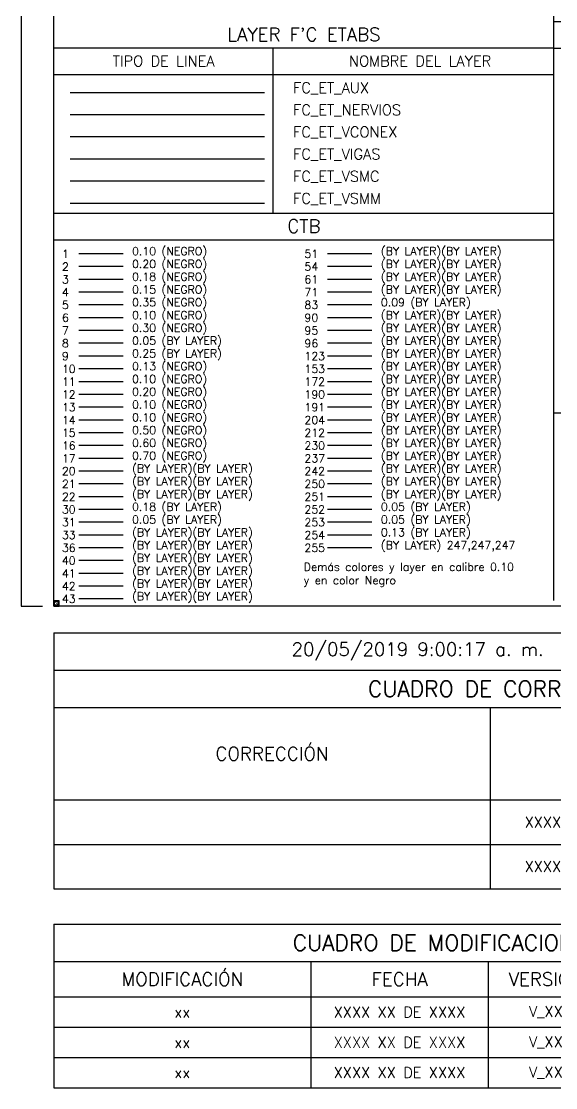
# Model space of a CAD drawing. Header units: millimetres. Extents: x -0.7 to 82.3, y -14.8 to 42.8.
# Drawn here: x -0.61 to 9.41, y -9.03 to 10.96 of the extents above; entities that cross this region are included whole.
import ezdxf
from ezdxf import colors
from ezdxf.entities.mleader import LeaderData, LeaderLine
from ezdxf.math import Vec2, Vec3

# ---------------------------------------------------------------- set-up
doc = ezdxf.new("R2010")
doc.units = ezdxf.units.MM
doc.header["$LTSCALE"] = 0.01
doc.header["$PDMODE"] = 3
for name, color, linetype in [('FC_BORDES', 4, 'Continuous'), ('FC_COTAS', 1, 'Continuous'), ('FC_COTAS EJES', 1, 'Continuous'), ('FC_ET_AUX', 5, 'Continuous'), ('FC_ET_NERVIOS', 1, 'Continuous'), ('FC_ET_VCONEX', 1, 'Continuous'), ('FC_ET_VIGAS', 140, 'Continuous'), ('FC_ET_VSMC', 6, 'Continuous'), ('FC_ET_VSMM', 3, 'Continuous'), ('FC_R-140', 2, 'Continuous'), ('FC_R-80', 11, 'Continuous')]:
    doc.layers.add(name, color=color, linetype=linetype)
doc.layers.add('FC_TEXTO NO IMPRIMIR', color=252, linetype='Continuous', plot=False)
doc.styles.add('FC_TEXT1', font='romans.shx')
doc.dimstyles.new('FC_COTAS', dxfattribs={"dimtxt": 0.0015, "dimasz": 0.001, "dimexe": 0, "dimexo": 0, "dimgap": 0.001, "dimtad": 1, "dimtih": 1, "dimtoh": 1, "dimzin": 0, "dimdsep": 46, "dimtxsty": 'FC_TEXT1', "dimblk": 'DOT', "dimcen": 0.09, "dimclrd": 256, "dimclre": 256, "dimclrt": 256, "dimadec": 0, "dimazin": 0, "dimtfac": 1, "dimtix": 1, "dimtmove": 2, "dimatfit": 3, "dimfxl": 1.002, "dimtolj": 1, "dimtzin": 0, "dimlwd": -1, "dimarcsym": 0})
doc.dimstyles.new('FC_COTAS EJES', dxfattribs={"dimtxt": 0.002, "dimasz": 0.0015, "dimexe": 0, "dimexo": 0, "dimgap": 0.001, "dimtad": 1, "dimtih": 1, "dimtoh": 1, "dimzin": 0, "dimdsep": 46, "dimtxsty": 'FC_TEXT1', "dimblk": 'DOT', "dimcen": 0.09, "dimclrd": 256, "dimclre": 256, "dimclrt": 256, "dimadec": 0, "dimazin": 0, "dimtfac": 1, "dimtix": 1, "dimtmove": 2, "dimatfit": 3, "dimfxl": 1.002, "dimtolj": 1, "dimtzin": 0, "dimlwd": -1, "dimarcsym": 0})
doc.dimstyles.new('FC_COTAS$7', dxfattribs={"dimtxt": 0.002, "dimasz": 0.002, "dimexe": 0, "dimexo": 0, "dimgap": 0.000375, "dimtad": 2, "dimtih": 1, "dimtoh": 1, "dimzin": 0, "dimdsep": 46, "dimtxsty": 'FC_TEXT1', "dimblk": 'DOT', "dimcen": 0.09, "dimclrd": 256, "dimclre": 256, "dimclrt": 11, "dimadec": 0, "dimazin": 0, "dimtfac": 1, "dimtix": 1, "dimtmove": 2, "dimatfit": 3, "dimfxl": 1.002, "dimtolj": 1, "dimtzin": 0, "dimlwd": -1, "dimarcsym": 0})

# ---------------------------------------------------------------- blocks, each defined once
blk = doc.blocks.new('*T29')
at = {"layer": 'FC_BORDES', "color": 0, "linetype": 'ByBlock', "lineweight": -2, "ltscale": 0.6, "transparency": 16777216}
for p, q in [((0, 0), (17.35667574727839, 0)), ((0, 0), (0, -4.8003)), ((17.35667574727839, 0), (17.35667574727839, -4.8003)), ((0, -0.7000000000000002), (17.35667574727839, -0.7000000000000002)), ((0, -1.4), (17.35667574727839, -1.4)), ((8.179340628471266, -1.4), (8.179340628471266, -4.8003)), ((11.94032912236286, -1.4), (11.94032912236286, -4.8003)), ((11.94032912236286, -2.3003), (17.35667574727839, -2.3003)), ((14.5766688465794, -2.3003), (14.5766688465794, -4.8003)), ((0, -3.133633333333333), (17.35667574727839, -3.133633333333333)), ((0, -3.966966666666667), (17.35667574727839, -3.966966666666667)), ((0, -4.8003), (17.35667574727839, -4.8003))]:
    blk.add_line(p, q, dxfattribs=at)
at = {"layer": 'FC_BORDES', "color": 5, "ltscale": 0.6, "transparency": 16777216, "width": 17.35637574727839, "attachment_point": 5, "style": 'FC_TEXT1'}
for s, insert, char_height in [('{\\C13;20/05/2019 9:00:17 a. m.        ANDRES CARO}', (8.678337873639194, -0.3500000000000001), 0.25), ('CUADRO DE CORRECCIONES', (8.678337873639194, -1.05), 0.3)]:
    blk.add_mtext(s, dxfattribs=dict(at, insert=insert, char_height=char_height))
at = {"layer": 'FC_BORDES', "color": 2, "ltscale": 0.6, "transparency": 16777216, "char_height": 0.25, "attachment_point": 5, "style": 'FC_TEXT1'}
for s, insert, width in [('MODIFICÓ', (14.64850243482062, -1.85015), 5.416046624915522), ('CORRECCIÓN', (4.089670314235633, -2.266816666666667), 8.179040628471267), ('FECHA', (10.05983487541706, -2.266816666666667), 3.760688493891598)]:
    blk.add_mtext(s, dxfattribs=dict(at, insert=insert, width=width))
at = {"layer": 'FC_BORDES', "color": 11, "ltscale": 0.6, "transparency": 16777216, "char_height": 0.2, "attachment_point": 5, "style": 'FC_TEXT1'}
for s, insert, width in [('{\\C12;INGENIERO}', (13.25849898447114, -2.716966666666667), 2.336339724216538), ('{\\C12;DELINEANTE}', (15.9666722969289, -2.716966666666667), 2.480006900698984), ('XXXX XX DE XXXX', (10.05983487541707, -3.5503), 3.460988493891598), ('XXX', (13.25849898447114, -3.5503), 2.336339724216538), ('XXX', (15.9666722969289, -3.5503), 2.480006900698984), ('XXXX XX DE XXXX', (10.05983487541707, -4.383633333333334), 3.460988493891598), ('XXX', (13.25849898447114, -4.383633333333334), 2.336339724216538), ('XXX', (15.9666722969289, -4.383633333333334), 2.480006900698984)]:
    blk.add_mtext(s, dxfattribs=dict(at, insert=insert, width=width))
blk = doc.blocks.new('*T61')
at = {"layer": 'FC_BORDES', "color": 0, "linetype": 'ByBlock', "lineweight": -2, "ltscale": 0.6, "transparency": 16777216}
for p, q in [((0, 0), (14.72834486893059, 0)), ((0, 0), (0, -3.066966666666668)), ((14.72834486893059, 0), (14.72834486893059, -3.066966666666668)), ((0, -0.7000000000000002), (14.72834486893059, -0.7000000000000002)), ((4.817348772282458, -0.7000000000000002), (4.817348772282458, -3.066966666666668)), ((8.14445064500692, -0.7000000000000002), (8.14445064500692, -3.066966666666668)), ((10.30143048618289, -0.7000000000000002), (10.30143048618289, -3.066966666666668)), ((12.45841032735887, -0.7000000000000002), (12.45841032735887, -3.066966666666668)), ((0, -1.366966666666667), (14.72834486893059, -1.366966666666667)), ((0, -1.933633333333334), (14.72834486893059, -1.933633333333334)), ((0, -2.500300000000001), (14.72834486893059, -2.500300000000001)), ((0, -3.066966666666668), (14.72834486893059, -3.066966666666668))]:
    blk.add_line(p, q, dxfattribs=at)
at = {"layer": 'FC_BORDES', "color": 5, "ltscale": 0.6, "transparency": 16777216, "insert": (7.364172434465297, -0.3499999999999996), "char_height": 0.3, "width": 14.72804486893059, "attachment_point": 5, "style": 'FC_TEXT1'}
blk.add_mtext('CUADRO DE MODIFICACIONES', dxfattribs=at)
at = {"layer": 'FC_BORDES', "color": 2, "ltscale": 0.6, "transparency": 16777216, "char_height": 0.25, "attachment_point": 5, "style": 'FC_TEXT1'}
for s, insert, width in [('MODIFICACIÓN', (2.408674386141229, -1.033483333333333), 4.817048772282457), ('FECHA', (6.480899708644687, -1.033483333333333), 3.326801872724462), ('VERSIÓN', (9.222940565594907, -1.033483333333333), 2.156679841175975), ('INGENIERO ', (11.37992040677088, -1.033483333333333), 2.156679841175975), ('DIBUJANTE', (13.59337759814473, -1.033483333333333), 2.269634541571722)]:
    blk.add_mtext(s, dxfattribs=dict(at, insert=insert, width=width))
at = {"layer": 'FC_BORDES', "color": 11, "ltscale": 0.6, "transparency": 16777216, "char_height": 0.2, "attachment_point": 5, "style": 'FC_TEXT1'}
for s, insert, width in [('XXXX XX DE XXXX', (6.480899708644689, -1.650300000000001), 3.027101872724463), ('V_XX', (9.222940565594907, -1.650300000000001), 1.856979841175975), ('XXX', (11.37992040677088, -1.650300000000001), 1.856979841175975), ('XXX', (13.59337759814473, -1.650300000000001), 1.969934541571722), ('xx', (2.408674386141229, -1.650300000000001), 4.517348772282458), ('xx', (2.408674386141229, -2.216966666666666), 4.517348772282458), ('XXXX XX DE XXXX', (6.480899708644689, -2.216966666666666), 3.027101872724463), ('V_XX', (9.222940565594907, -2.216966666666666), 1.856979841175975), ('XXX', (11.37992040677088, -2.216966666666666), 1.856979841175975), ('XXX', (13.59337759814473, -2.216966666666666), 1.969934541571722), ('xx', (2.408674386141229, -2.783633333333334), 4.517348772282458), ('XXXX XX DE XXXX', (6.480899708644689, -2.783633333333334), 3.027101872724463), ('V_XX', (9.222940565594907, -2.783633333333334), 1.856979841175975), ('XXX', (11.37992040677088, -2.783633333333334), 1.856979841175975), ('XXX', (13.59337759814473, -2.783633333333334), 1.969934541571722)]:
    blk.add_mtext(s, dxfattribs=dict(at, insert=insert, width=width))
blk = doc.blocks.new('_Dot')
at = {"color": 0, "linetype": 'ByBlock', "lineweight": -2}
blk.add_line((-0.5, 0), (-1, 0), dxfattribs=at)
at = {"color": 0, "linetype": 'ByBlock', "const_width": 0.5}
blk.add_lwpolyline([(-0.25, 0, 1), (0.25, 0, 1)], format="xyb", close=True, dxfattribs=at)
blk = doc.blocks.new('*D89')
at = {"layer": 'Defpoints', "color": 0, "transparency": 16777216}
for p in [(0.05, 0.05), (0.078148610045381, 0.02522287844577029)]:
    blk.add_point(p, dxfattribs=at)
at = {"layer": 'FC_COTAS', "transparency": 16777216}
for p, q in [((0.05, 0.05), (0.078148610045381, 0.02522287844577029)), ((0.08077581364961656, 0.02291034710070885), (0.07889923964659115, 0.02456215520432416)), ((0.08177581364961656, 0.02291034710070885), (0.08077581364961656, 0.02291034710070885))]:
    blk.add_line(p, q, dxfattribs=at)
at = {"layer": 'FC_COTAS', "transparency": 16777216, "xscale": 0.001, "yscale": 0.001, "zscale": 0.001, "rotation": 138.6449453564213}
blk.add_blockref('_Dot', (0.078148610045381, 0.02522287844577029), dxfattribs=at)
at = {"layer": 'FC_COTAS', "transparency": 16777216, "insert": (0.08581152793533084, 0.02291034710070885), "char_height": 0.0015, "attachment_point": 5, "style": 'FC_TEXT1'}
blk.add_mtext('\\A1;R0.04', dxfattribs=at)
blk = doc.blocks.new('*D90')
at = {"layer": 'Defpoints', "color": 0, "transparency": 16777216}
for p in [(0.006933563865118685, 0.0125), (0.05000000000000007, 0.08750000000000002), (0.05000000000000007, 0.01250000000000001)]:
    blk.add_point(p, dxfattribs=at)
at = {"layer": 'FC_COTAS', "lineweight": -2, "transparency": 16777216}
for p, q in [((0.05000000000000007, 0.08750000000000002), (0.006933563865118671, 0.08750000000000001)), ((0.05000000000000007, 0.01250000000000001), (0.006933563865118688, 0.0125))]:
    blk.add_line(p, q, dxfattribs=at)
at = {"layer": 'FC_COTAS', "transparency": 16777216}
for p, q in [((0.006933563865118669, 0.08650000000000001), (0.006933563865118677, 0.05175000000000001)), ((0.006933563865118685, 0.0135), (0.006933563865118677, 0.04825000000000001))]:
    blk.add_line(p, q, dxfattribs=at)
at = {"layer": 'FC_COTAS', "transparency": 16777216, "xscale": 0.001, "yscale": 0.001, "zscale": 0.001}
for p, rotation in [((0.006933563865118669, 0.08750000000000001), 90), ((0.006933563865118685, 0.0125), 270)]:
    blk.add_blockref('_Dot', p, dxfattribs=dict(at, rotation=rotation))
at = {"layer": 'FC_COTAS', "transparency": 16777216, "insert": (0.00693356386511869, 0.05), "char_height": 0.0015, "attachment_point": 5, "style": 'FC_TEXT1'}
blk.add_mtext('\\A1;0.08', dxfattribs=at)
blk = doc.blocks.new('*D91')
at = {"layer": 'Defpoints', "color": 0, "transparency": 16777216}
for p in [(0.0125, 0.091443304976508), (0.0125, 0.05), (0.0875, 0.05)]:
    blk.add_point(p, dxfattribs=at)
at = {"layer": 'FC_COTAS EJES', "lineweight": -2, "transparency": 16777216}
for p, q in [((0.0125, 0.05), (0.0125, 0.091443304976508)), ((0.0875, 0.05), (0.0875, 0.091443304976508))]:
    blk.add_line(p, q, dxfattribs=at)
at = {"layer": 'FC_COTAS EJES', "transparency": 16777216}
blk.add_line((0.086, 0.091443304976508), (0.014, 0.091443304976508), dxfattribs=at)
at = {"layer": 'FC_COTAS EJES', "transparency": 16777216, "xscale": 0.0015, "yscale": 0.0015, "zscale": 0.0015, "rotation": 180}
blk.add_blockref('_Dot', (0.0125, 0.091443304976508), dxfattribs=at)
at = {"layer": 'FC_COTAS EJES', "transparency": 16777216, "xscale": 0.0015, "yscale": 0.0015, "zscale": 0.0015}
blk.add_blockref('_Dot', (0.0875, 0.091443304976508), dxfattribs=at)
at = {"layer": 'FC_COTAS EJES', "transparency": 16777216, "insert": (0.05, 0.093443304976508), "char_height": 0.002, "attachment_point": 5, "style": 'FC_TEXT1'}
blk.add_mtext('\\A1;0.08', dxfattribs=at)

msp = doc.modelspace()

# ---------------------------------------------------------------- linework, layer by layer
at = {"color": 1, "ltscale": 1.5}
msp.add_lwpolyline([(1.297246805014268, 6.604669618059051), (0.4679237177997404, 6.604669618059051)], dxfattribs=at)
at = {"color": 51, "ltscale": 1.5}
msp.add_lwpolyline([(5.96165665771462, 6.604669618059051), (5.132333570500091, 6.604669618059051)], dxfattribs=at)
at = {"color": 2, "ltscale": 1.5}
msp.add_lwpolyline([(1.297246805014268, 6.36505653252277), (0.4679237177997404, 6.36505653252277)], dxfattribs=at)
at = {"color": 54, "ltscale": 1.5}
msp.add_lwpolyline([(5.96165665771462, 6.365056532522758), (5.132333570500091, 6.365056532522758)], dxfattribs=at)
at = {"color": 3, "ltscale": 1.5}
msp.add_lwpolyline([(1.297246805014268, 6.12544344698648), (0.4679237177997404, 6.12544344698648)], dxfattribs=at)
at = {"color": 61, "ltscale": 1.5}
msp.add_lwpolyline([(5.96165665771462, 6.12544344698648), (5.132333570500091, 6.12544344698648)], dxfattribs=at)
at = {"color": 4, "ltscale": 1.5}
msp.add_lwpolyline([(1.297246805014268, 5.885830361450189), (0.4679237177997404, 5.885830361450189)], dxfattribs=at)
at = {"color": 71, "ltscale": 1.5}
msp.add_lwpolyline([(5.96165665771462, 5.885830361450189), (5.132333570500091, 5.885830361450189)], dxfattribs=at)
at = {"color": 5, "ltscale": 1.5}
msp.add_lwpolyline([(1.297246805014268, 5.646217275913909), (0.4679237177997404, 5.646217275913909)], dxfattribs=at)
at = {"color": 83, "ltscale": 1.5}
msp.add_lwpolyline([(5.96165665771462, 5.646217275913909), (5.132333570500091, 5.646217275913909)], dxfattribs=at)
at = {"color": 6, "ltscale": 1.5}
msp.add_lwpolyline([(1.297246805014268, 5.406604190377619), (0.4679237177997404, 5.406604190377619)], dxfattribs=at)
at = {"color": 90, "ltscale": 1.5}
msp.add_lwpolyline([(5.96165665771462, 5.406604190377619), (5.132333570500091, 5.406604190377619)], dxfattribs=at)
at = {"color": 7, "ltscale": 1.5}
msp.add_lwpolyline([(1.297246805014268, 5.16699110484133), (0.4679237177997404, 5.16699110484133)], dxfattribs=at)
at = {"color": 95, "ltscale": 1.5}
msp.add_lwpolyline([(5.96165665771462, 5.16699110484133), (5.132333570500091, 5.16699110484133)], dxfattribs=at)
at = {"color": 8, "ltscale": 1.5}
msp.add_lwpolyline([(1.297246805014268, 4.927378019305049), (0.4679237177997404, 4.927378019305049)], dxfattribs=at)
at = {"color": 96, "ltscale": 1.5}
msp.add_lwpolyline([(5.96165665771462, 4.927378019305049), (5.132333570500091, 4.927378019305049)], dxfattribs=at)
at = {"color": 9, "ltscale": 1.5}
msp.add_lwpolyline([(1.297246805014268, 4.68776493376876), (0.4679237177997404, 4.68776493376876)], dxfattribs=at)
at = {"color": 123, "ltscale": 1.5}
msp.add_lwpolyline([(5.96165665771462, 4.68776493376876), (5.132333570500091, 4.68776493376876)], dxfattribs=at)
at = {"color": 10, "ltscale": 1.5}
msp.add_lwpolyline([(1.297246805014268, 4.448151848232479), (0.4679237177997404, 4.448151848232479)], dxfattribs=at)
at = {"color": 153, "ltscale": 1.5}
msp.add_lwpolyline([(5.96165665771462, 4.448151848232479), (5.132333570500091, 4.448151848232479)], dxfattribs=at)
at = {"color": 11, "ltscale": 1.5}
msp.add_lwpolyline([(1.297246805014268, 4.208538762696189), (0.4679237177997404, 4.208538762696189)], dxfattribs=at)
at = {"color": 172, "ltscale": 1.5}
msp.add_lwpolyline([(5.96165665771462, 4.208538762696189), (5.132333570500091, 4.208538762696189)], dxfattribs=at)
at = {"color": 12, "ltscale": 1.5}
msp.add_lwpolyline([(1.297246805014268, 3.9689256771599), (0.4679237177997404, 3.9689256771599)], dxfattribs=at)
at = {"color": 190, "ltscale": 1.5}
msp.add_lwpolyline([(5.96165665771462, 3.9689256771599), (5.132333570500091, 3.9689256771599)], dxfattribs=at)
at = {"color": 13, "ltscale": 1.5}
msp.add_lwpolyline([(1.297246805014268, 3.72931259162362), (0.4679237177997404, 3.72931259162362)], dxfattribs=at)
at = {"color": 191, "ltscale": 1.5}
msp.add_lwpolyline([(5.96165665771462, 3.72931259162362), (5.132333570500091, 3.72931259162362)], dxfattribs=at)
at = {"color": 14, "ltscale": 1.5}
msp.add_lwpolyline([(1.297246805014268, 3.489699506087328), (0.4679237177997404, 3.489699506087328)], dxfattribs=at)
at = {"color": 204, "ltscale": 1.5}
msp.add_lwpolyline([(5.96165665771462, 3.489699506087328), (5.132333570500091, 3.489699506087328)], dxfattribs=at)
at = {"color": 15, "ltscale": 1.5}
msp.add_lwpolyline([(1.297246805014268, 3.250086420551049), (0.4679237177997404, 3.250086420551049)], dxfattribs=at)
at = {"color": 212, "ltscale": 1.5}
msp.add_lwpolyline([(5.96165665771462, 3.250086420551049), (5.132333570500091, 3.250086420551049)], dxfattribs=at)
at = {"color": 16, "ltscale": 1.5}
msp.add_lwpolyline([(1.297246805014268, 3.010473335014761), (0.4679237177997404, 3.010473335014761)], dxfattribs=at)
at = {"color": 230, "ltscale": 1.5}
msp.add_lwpolyline([(5.96165665771462, 3.010473335014761), (5.132333570500091, 3.010473335014761)], dxfattribs=at)
at = {"color": 17, "ltscale": 1.5}
msp.add_lwpolyline([(1.297246805014268, 2.77086024947847), (0.4679237177997404, 2.77086024947847)], dxfattribs=at)
at = {"color": 237, "ltscale": 1.5}
msp.add_lwpolyline([(5.96165665771462, 2.77086024947847), (5.132333570500091, 2.77086024947847)], dxfattribs=at)
at = {"color": 20, "ltscale": 1.5}
msp.add_lwpolyline([(1.297246805014268, 2.531247163942189), (0.4679237177997404, 2.531247163942189)], dxfattribs=at)
at = {"color": 242, "ltscale": 1.5}
msp.add_lwpolyline([(5.96165665771462, 2.531247163942189), (5.132333570500091, 2.531247163942189)], dxfattribs=at)
at = {"color": 21, "ltscale": 1.5}
msp.add_lwpolyline([(1.297246805014268, 2.291634078405909), (0.4679237177997404, 2.291634078405909)], dxfattribs=at)
at = {"color": 250, "ltscale": 1.5}
msp.add_lwpolyline([(5.96165665771462, 2.291634078405909), (5.132333570500091, 2.291634078405909)], dxfattribs=at)
at = {"color": 22, "ltscale": 1.5}
msp.add_lwpolyline([(1.297246805014268, 2.052020992869619), (0.4679237177997404, 2.052020992869619)], dxfattribs=at)
at = {"color": 251, "ltscale": 1.5}
msp.add_lwpolyline([(5.96165665771462, 2.052020992869619), (5.132333570500091, 2.052020992869619)], dxfattribs=at)
at = {"color": 30, "ltscale": 1.5}
msp.add_lwpolyline([(1.297246805014268, 1.812407907333329), (0.4679237177997404, 1.812407907333329)], dxfattribs=at)
at = {"color": 252, "ltscale": 1.5}
msp.add_lwpolyline([(5.96165665771462, 1.812407907333329), (5.132333570500091, 1.812407907333329)], dxfattribs=at)
at = {"color": 31, "ltscale": 1.5}
msp.add_lwpolyline([(1.297246805014268, 1.57279482179705), (0.4679237177997404, 1.57279482179705)], dxfattribs=at)
at = {"color": 253, "ltscale": 1.5}
msp.add_lwpolyline([(5.96165665771462, 1.57279482179705), (5.132333570500091, 1.57279482179705)], dxfattribs=at)
at = {"color": 33, "ltscale": 1.5}
msp.add_lwpolyline([(1.297246805014268, 1.333181736260759), (0.4679237177997404, 1.333181736260759)], dxfattribs=at)
at = {"color": 254, "ltscale": 1.5}
msp.add_lwpolyline([(5.96165665771462, 1.333181736260759), (5.132333570500091, 1.333181736260759)], dxfattribs=at)
at = {"color": 36, "ltscale": 1.5}
msp.add_lwpolyline([(1.297246805014268, 1.093568650724469), (0.4679237177997404, 1.093568650724469)], dxfattribs=at)
at = {"color": 7, "ltscale": 1.5, "true_color": 0xf0f0f0}
msp.add_lwpolyline([(5.96165665771462, 1.093568650724469), (5.132333570500091, 1.093568650724469)], dxfattribs=at)
at = {"color": 40, "ltscale": 1.5}
msp.add_lwpolyline([(1.297246805014268, 0.85395556518819), (0.4679237177997404, 0.85395556518819)], dxfattribs=at)
at = {"color": 41, "ltscale": 1.5}
msp.add_lwpolyline([(1.297246805014268, 0.6143424796518998), (0.4679237177997404, 0.6143424796518998)], dxfattribs=at)
at = {"color": 42, "ltscale": 1.5}
msp.add_lwpolyline([(1.297246805014268, 0.3747293941156193), (0.4679237177997404, 0.3747293941156193)], dxfattribs=at)
msp.add_lwpolyline([(0, 0), (0.1, 0), (0.1, 0.1), (0, 0.1)], close=True)
at = {"color": 43, "ltscale": 1.5}
msp.add_lwpolyline([(1.297246805014268, 0.1351163085793305), (0.4679237177997404, 0.1351163085793305)], dxfattribs=at)
msp.add_circle((0.05, 0.05), 0.0375)
at = {"layer": 'FC_BORDES', "ltscale": 1.5}
msp.add_lwpolyline([(4.085620730620576e-14, 42.78225559631039), (20.13709068775385, 42.78225559631039), (20.13709068775381, 0), (0, 0)], close=True, dxfattribs=at)
for points in [[(9.37527718655487, 0.106742673298541), (9.37527718655491, 41.98899826960893)], [(9.375277186554872, 10.95857213747371), (20.13709068775381, 10.95857213747371)], [(0, 10.46938417716315), (9.375277186554872, 10.46938417716315)], [(4.1141565834586, 7.369983155027656), (4.1141565834586, 10.46938417716315)], [(9.375277186554872, 10.45857213747371), (20.13709068775381, 10.45857213747371)], [(0, 9.96938417716315), (9.375277186554872, 9.96938417716315)], [(0, 7.36998315502766), (9.375277186554872, 7.369983155027652)], [(0, 6.86998315502766), (9.375277186554872, 6.86998315502766)], [(9.375277186554872, 3.622411630599709), (20.13709068775381, 3.622411630599709)]]:
    msp.add_lwpolyline(points, dxfattribs=at)
at = {"layer": 'FC_ET_AUX'}
msp.add_lwpolyline([(0.3077607189751972, 9.632237209351258), (3.950164246894866, 9.632237209351258)], dxfattribs=at)
at = {"layer": 'FC_ET_NERVIOS'}
msp.add_lwpolyline([(0.3077607189751972, 9.217215792048918), (3.950164246894866, 9.217215792048918)], dxfattribs=at)
at = {"layer": 'FC_ET_VCONEX'}
msp.add_lwpolyline([(0.3077607189751972, 8.80219437474658), (3.950164246894866, 8.80219437474658)], dxfattribs=at)
at = {"layer": 'FC_ET_VIGAS'}
msp.add_lwpolyline([(0.3077607189751972, 8.387172957444228), (3.950164246894866, 8.387172957444228)], dxfattribs=at)
at = {"layer": 'FC_ET_VSMC'}
msp.add_lwpolyline([(0.3077607189751972, 7.972151540141889), (3.950164246894866, 7.972151540141889)], dxfattribs=at)
at = {"layer": 'FC_ET_VSMM'}
msp.add_lwpolyline([(0.3077607189751972, 7.557130122839548), (3.950164246894866, 7.557130122839548)], dxfattribs=at)
at = {"layer": 'FC_TEXTO NO IMPRIMIR'}
msp.add_lwpolyline([(-0.6086577554602854, 15.4110849635505), (-0.6086577554602854, 0), (-0.2144955000758841, 0)], dxfattribs=at)

# ---------------------------------------------------------------- block references
for name, p in [('*T29', (0, -0.5)), ('*T61', (1.110223024625157e-16, -5.960262492449294))]:
    msp.add_blockref(name, p)

# ---------------------------------------------------------------- texts
at = {"layer": 'FC_COTAS', "color": 11, "insert": (0.0935297479727523, 0.0505), "char_height": 0.002, "attachment_point": 7, "style": 'FC_TEXT1'}
msp.add_mtext('A', dxfattribs=at)
at = {"layer": 'FC_R-140', "char_height": 0.25, "attachment_point": 5, "style": 'FC_TEXT1'}
for s, insert in [("LAYER F'C ETABS", (4.687638593277427, 10.71938417716315)), ('CTB', (4.687638593277427, 7.125674005658489))]:
    msp.add_mtext(s, dxfattribs=dict(at, insert=insert))
at = {"layer": 'FC_R-80', "style": 'FC_TEXT1'}
for s, insert, char_height, attachment_point in [('TIPO DE LINEA', (2.057078291729297, 10.21938417716315), 0.2, 5), ('NOMBRE DEL LAYER', (6.866688259989395, 10.21938417716315), 0.2, 5), ('FC_ET_AUX', (4.485729585869159, 9.600532560351128), 0.2, 7), ('FC_ET_NERVIOS', (4.485729585869159, 9.185511143048787), 0.2, 7), ('FC_ET_VCONEX', (4.485729585869159, 8.77048972574644), 0.2, 7), ('FC_ET_VIGAS', (4.485729585869159, 8.355468308444099), 0.2, 7), ('FC_ET_VSMC', (4.485729585869159, 7.940446891141749), 0.2, 7), ('FC_ET_VSMM', (4.485729585869159, 7.52542547383942), 0.2, 7), ('1', (0.1528138930759599, 6.52966961805905), 0.15, 7), ('0.10 (NEGRO)', (1.466651290346489, 6.52966961805905), 0.15, 7), ('51', (4.697977518446999, 6.52966961805905), 0.15, 7), ('(BY LAYER)(BY LAYER)', (6.131061143046846, 6.52966961805905), 0.15, 7), ('2', (0.1528138930759599, 6.29005653252277), 0.15, 7), ('0.20 (NEGRO)', (1.466651290346489, 6.29005653252277), 0.15, 7), ('54', (4.697977518446999, 6.290056532522758), 0.15, 7), ('(BY LAYER)(BY LAYER)', (6.131061143046846, 6.290056532522758), 0.15, 7), ('3', (0.1528138930759599, 6.050443446986479), 0.15, 7), ('0.18 (NEGRO)', (1.466651290346489, 6.050443446986479), 0.15, 7), ('61', (4.697977518446999, 6.050443446986479), 0.15, 7), ('(BY LAYER)(BY LAYER)', (6.131061143046846, 6.050443446986479), 0.15, 7), ('0.15 (NEGRO)', (1.466651290346489, 5.810830361450189), 0.15, 7), ('(BY LAYER)(BY LAYER)', (6.131061143046846, 5.810830361450189), 0.15, 7), ('4', (0.1528138930759599, 5.810830361450189), 0.15, 7), ('0.35 (NEGRO)', (1.466651290346489, 5.571217275913909), 0.15, 7), ('71', (4.697977518446999, 5.810830361450189), 0.15, 7), ('0.09 (BY LAYER)', (6.131061143046846, 5.571217275913909), 0.15, 7), ('5', (0.1528138930759599, 5.571217275913909), 0.15, 7), ('83', (4.697977518446999, 5.571217275913909), 0.15, 7), ('6', (0.1528138930759599, 5.331604190377619), 0.15, 7), ('0.10 (NEGRO)', (1.466651290346489, 5.331604190377619), 0.15, 7), ('90', (4.697977518446999, 5.331604190377619), 0.15, 7), ('(BY LAYER)(BY LAYER)', (6.131061143046846, 5.331604190377619), 0.15, 7), ('7', (0.1528138930759599, 5.091991104841339), 0.15, 7), ('0.30 (NEGRO)', (1.466651290346489, 5.091991104841339), 0.15, 7), ('95', (4.697977518446999, 5.091991104841339), 0.15, 7), ('(BY LAYER)(BY LAYER)', (6.131061143046846, 5.091991104841339), 0.15, 7), ('8', (0.1528138930759599, 4.85237801930505), 0.15, 7), ('0.05 (BY LAYER)', (1.466651290346489, 4.85237801930505), 0.15, 7), ('96', (4.697977518446999, 4.85237801930505), 0.15, 7), ('(BY LAYER)(BY LAYER)', (6.131061143046846, 4.85237801930505), 0.15, 7), ('0.25 (BY LAYER)', (1.466651290346489, 4.61276493376876), 0.15, 7), ('(BY LAYER)(BY LAYER)', (6.131061143046846, 4.61276493376876), 0.15, 7), ('9', (0.1528138930759599, 4.61276493376876), 0.15, 7), ('0.13 (NEGRO)', (1.466651290346489, 4.373151848232479), 0.15, 7), ('123', (4.697977518446999, 4.61276493376876), 0.15, 7), ('(BY LAYER)(BY LAYER)', (6.131061143046846, 4.373151848232479), 0.15, 7), ('10', (0.1528138930759599, 4.373151848232479), 0.15, 7), ('153', (4.697977518446999, 4.373151848232479), 0.15, 7), ('11', (0.1528138930759599, 4.13353876269619), 0.15, 7), ('0.10 (NEGRO)', (1.466651290346489, 4.13353876269619), 0.15, 7), ('172', (4.697977518446999, 4.13353876269619), 0.15, 7), ('(BY LAYER)(BY LAYER)', (6.131061143046846, 4.13353876269619), 0.15, 7), ('12', (0.1528138930759599, 3.8939256771599), 0.15, 7), ('0.20 (NEGRO)', (1.466651290346489, 3.8939256771599), 0.15, 7), ('190', (4.697977518446999, 3.8939256771599), 0.15, 7), ('(BY LAYER)(BY LAYER)', (6.131061143046846, 3.8939256771599), 0.15, 7), ('13', (0.1528138930759599, 3.654312591623619), 0.15, 7), ('0.10 (NEGRO)', (1.466651290346489, 3.654312591623619), 0.15, 7), ('191', (4.697977518446999, 3.654312591623619), 0.15, 7), ('(BY LAYER)(BY LAYER)', (6.131061143046846, 3.654312591623619), 0.15, 7), ('0.10 (NEGRO)', (1.466651290346489, 3.414699506087329), 0.15, 7), ('(BY LAYER)(BY LAYER)', (6.131061143046846, 3.414699506087329), 0.15, 7), ('14', (0.1528138930759599, 3.414699506087329), 0.15, 7), ('0.50 (NEGRO)', (1.466651290346489, 3.175086420551049), 0.15, 7), ('204', (4.697977518446999, 3.414699506087329), 0.15, 7), ('(BY LAYER)(BY LAYER)', (6.131061143046846, 3.175086420551049), 0.15, 7), ('15', (0.1528138930759599, 3.175086420551049), 0.15, 7), ('212', (4.697977518446999, 3.175086420551049), 0.15, 7), ('16', (0.1528138930759599, 2.93547333501476), 0.15, 7), ('0.60 (NEGRO)', (1.466651290346489, 2.93547333501476), 0.15, 7), ('230', (4.697977518446999, 2.93547333501476), 0.15, 7), ('(BY LAYER)(BY LAYER)', (6.131061143046846, 2.93547333501476), 0.15, 7), ('17', (0.1528138930759599, 2.69586024947847), 0.15, 7), ('0.70 (NEGRO)', (1.466651290346489, 2.69586024947847), 0.15, 7), ('237', (4.697977518446999, 2.69586024947847), 0.15, 7), ('(BY LAYER)(BY LAYER)', (6.131061143046846, 2.69586024947847), 0.15, 7), ('20', (0.1528138930759599, 2.456247163942189), 0.15, 7), ('(BY LAYER)(BY LAYER)', (1.466651290346489, 2.456247163942189), 0.15, 7), ('242', (4.697977518446999, 2.456247163942189), 0.15, 7), ('(BY LAYER)(BY LAYER)', (6.131061143046846, 2.456247163942189), 0.15, 7), ('(BY LAYER)(BY LAYER)', (1.466651290346489, 2.216634078405909), 0.15, 7), ('(BY LAYER)(BY LAYER)', (6.131061143046846, 2.216634078405909), 0.15, 7), ('21', (0.1528138930759599, 2.216634078405909), 0.15, 7), ('(BY LAYER)(BY LAYER)', (1.466651290346489, 1.97702099286962), 0.15, 7), ('250', (4.697977518446999, 2.216634078405909), 0.15, 7), ('(BY LAYER)(BY LAYER)', (6.131061143046846, 1.97702099286962), 0.15, 7), ('22', (0.1528138930759599, 1.97702099286962), 0.15, 7), ('251', (4.697977518446999, 1.97702099286962), 0.15, 7), ('30', (0.1528138930759599, 1.737407907333328), 0.15, 7), ('0.18 (BY LAYER)', (1.466651290346489, 1.737407907333328), 0.15, 7), ('252', (4.697977518446999, 1.737407907333328), 0.15, 7), ('0.05 (BY LAYER)', (6.131061143046846, 1.737407907333328), 0.15, 7), ('31', (0.1528138930759599, 1.497794821797049), 0.15, 7), ('0.05 (BY LAYER)', (1.466651290346489, 1.497794821797049), 0.15, 7), ('253', (4.697977518446999, 1.497794821797049), 0.15, 7), ('0.05 (BY LAYER)', (6.131061143046846, 1.497794821797049), 0.15, 7), ('33', (0.1528138930759599, 1.258181736260759), 0.15, 7), ('(BY LAYER)(BY LAYER)', (1.466651290346489, 1.258181736260759), 0.15, 7), ('254', (4.697977518446999, 1.258181736260759), 0.15, 7), ('0.13 (BY LAYER)', (6.131061143046846, 1.258181736260759), 0.15, 7), ('(BY LAYER)(BY LAYER)', (1.466651290346489, 1.018568650724469), 0.15, 7), ('(BY LAYER) 247,247,247', (6.131061143046846, 1.018568650724469), 0.15, 7), ('36', (0.1528138930759599, 1.018568650724469), 0.15, 7), ('(BY LAYER)(BY LAYER)', (1.466651290346489, 0.7789555651881899), 0.15, 7), ('255', (4.697977518446999, 1.018568650724469), 0.15, 7), ('40', (0.1528138930759599, 0.7789555651881899), 0.15, 7), ('Demás colores y layer en calibre 0.10\\Py en color Negro', (4.6851704226208, 0.3606820468594993), 0.15, 7), ('41', (0.1528138930759599, 0.5393424796518997), 0.15, 7), ('(BY LAYER)(BY LAYER)', (1.466651290346489, 0.5393424796518997), 0.15, 7), ('42', (0.1528138930759599, 0.2997293941156193), 0.15, 7), ('(BY LAYER)(BY LAYER)', (1.466651290346489, 0.2997293941156193), 0.15, 7), ('43', (0.1528138930759599, 0.06011630857933048), 0.15, 7), ('(BY LAYER)(BY LAYER)', (1.466651290346489, 0.06011630857933048), 0.15, 7)]:
    msp.add_mtext(s, dxfattribs=dict(at, insert=insert, char_height=char_height, attachment_point=attachment_point))

# ---------------------------------------------------------------- dimensions: what is measured, and where the dimension line sits
at = {"layer": 'FC_COTAS'}
dim = msp.add_linear_dim(base=(0.006933563865118685, 0.0125), p1=(0.05000000000000004, 0.0875), p2=(0.05000000000000004, 0.0125), angle=90, dimstyle='FC_COTAS', override={"dimscale": 0, "dimtix": 1, "dimtofl": 1, "dimtmove": 2, "dimatfit": 1}, dxfattribs=at)
dim.commit()
dim.dimension.update_dxf_attribs({"geometry": '*D90', "text_midpoint": (0.00693356386511869, 0.05)})
dim = msp.add_radius_dim(center=(0.05, 0.05), mpoint=(0.078148610045381, 0.02522287844577029), dimstyle='FC_COTAS', override={"dimscale": 0, "dimtix": 1, "dimtofl": 1, "dimtmove": 1, "dimatfit": 1}, dxfattribs=at)
dim.commit()
dim.dimension.update_dxf_attribs({"geometry": '*D89', "text_midpoint": (0.08581152793533084, 0.02291034710070885)})
at = {"layer": 'FC_COTAS EJES'}
dim = msp.add_linear_dim(base=(0.0125, 0.091443304976508), p1=(0.0875, 0.05), p2=(0.0125, 0.05), dimstyle='FC_COTAS EJES', override={"dimscale": 0, "dimtix": 1, "dimtofl": 1, "dimtmove": 1, "dimatfit": 1}, dxfattribs=at)
dim.commit()
dim.dimension.update_dxf_attribs({"geometry": '*D91', "text_midpoint": (0.05, 0.093443304976508)})

# ---------------------------------------------------------------- leaders
at = {"layer": 'FC_COTAS', "annotation_type": 0, "has_hookline": 1, "hookline_direction": 0, "text_width": 0.001523809523809524}
msp.add_leader([(0.0875, 0.05), (0.0930297479727523, 0.05)], dimstyle='FC_COTAS$7', override={"dimscale": 0, "dimgap": 0.0005, "dimtad": 1}, dxfattribs=at)
at = {"layer": 'FC_COTAS'}
ml = msp.add_multileader_mtext('Standard', dxfattribs=at)
ml.set_content('1', color=11, style='FC_TEXT1')
ml.set_leader_properties()
ml.build(insert=Vec2(0, 0))
ml.multileader.update_dxf_attribs({"text_left_attachment_type": 6, "text_right_attachment_type": 6, "dogleg_length": 0.008, "arrow_head_size": 0.002})
ctx = ml.context
ctx.base_point, ctx.char_height, ctx.arrow_head_size, ctx.landing_gap_size, ctx.plane_origin = Vec3(0.0950776080341002, 0.028015617701087), 0.002, 0.002, 0.001, Vec3(0.0803798771382512, 0.028015617701087)
ctx.left_attachment, ctx.right_attachment = 6, 6
notes = []
notes.append((ctx, [(0, (1, 1, 0), (0.0870776080341002, 0.028015617701087), (1, 0), 0.008, [(0, [(0.0804302945418982, 0.028015617701087)], 0, [])])]))
ctx.mtext.insert, ctx.mtext.line_spacing_style, ctx.mtext.flow_direction = Vec3(0.0960776080341002, 0.030415617701087), 2, 5
for ctx, leaders in notes:
    for number, flags, end, landing, length, lines in leaders:
        leader = LeaderData()
        leader.index, (leader.has_last_leader_line, leader.has_dogleg_vector, leader.attachment_direction) = number, flags
        leader.last_leader_point, leader.dogleg_vector, leader.dogleg_length = Vec3(end), Vec3(landing), length
        for number, points, colour, breaks in lines:
            line = LeaderLine()
            line.index, line.vertices, line.color, line.breaks = number, Vec3.list(points), colors.encode_raw_color(colour), breaks
            leader.lines.append(line)
        ctx.leaders.append(leader)

doc.saveas('drawing.dxf')
